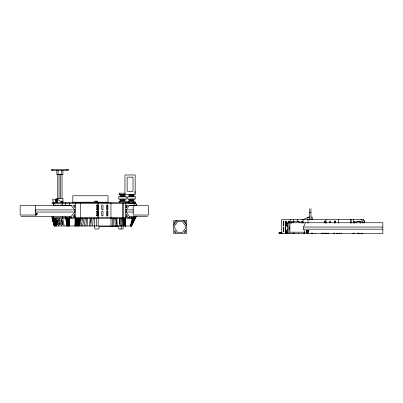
<?xml version="1.0" encoding="UTF-8"?>
<svg xmlns="http://www.w3.org/2000/svg" width="403" height="403" viewBox="0 0 403 403"><rect width="100%" height="100%" fill="white"/><g stroke="black" fill="none" stroke-linecap="round" stroke-linejoin="round"><path stroke-width="0.6" d="M53.141 202.628L53.141 200.482A0.645 0.645 0 0 1 52.496 199.838A0.645 0.645 0 0 1 53.141 199.193L55.287 199.193A0.645 0.645 0 0 1 55.931 199.838A0.645 0.645 0 0 1 55.287 200.482M53.785 205.676L53.785 203.238M55.287 202.628L55.287 199.193M56.974 199.208L56.974 198.679L56.974 202.286L56.974 198.377L62.974 198.336L62.974 202.628M125.535 218.26L125.509 225.987L125.071 218.26M98.181 225.987L98.267 202.628M125.56 225.987L125.766 202.628L133.277 203.485L132.758 202.628M96.312 225.987L96.554 218.26M74.968 225.987L75.336 202.628M94.463 225.987L94.851 218.26M54.919 218.26L56.501 225.987M119.782 225.987L119.394 220.562L119.676 218.26M92.64 225.987L93.174 218.26M90.851 225.987L91.526 218.26M75.049 225.987L75.814 218.26M75.426 225.987L76.278 218.26M75.794 225.987L76.741 218.26M89.385 225.987L90.413 220.582L91.345 218.26M76.157 225.987L77.19 218.26M85.753 225.987L86.831 218.26M76.505 225.987L77.628 218.26M76.847 225.987L78.051 218.26M84.172 225.987L85.381 218.26M77.18 225.987L78.464 218.26M82.665 225.987L83.99 218.26M77.497 225.987L78.862 218.26M77.804 225.987L79.245 218.26M81.24 225.987L82.68 218.26M78.101 225.987L79.613 218.26M133.67 217.398L130.532 225.987L132.053 218.26L134.597 216.29M79.895 225.987L81.446 218.26M78.383 225.987L79.96 218.26M78.917 225.987L80.514 218.26M78.691 225.987L80.298 218.26L80.298 202.628M285.47 223.605L285.823 223.605L286.276 225.166L287.566 227.312L287.566 228.919L286.276 231.065L285.823 232.622L285.47 232.622M305.368 222.748L303.58 227.04L303.58 229.186L304.99 232.193L304.492 233.483M130.522 225.987L133.267 217.398M326.596 233.483L326.697 233.176M130.673 225.987L133.982 217.398M130.809 225.987L134.275 217.398M130.93 225.987L134.547 217.398M131.046 225.987L134.793 217.398M131.146 225.987L135.02 217.398M131.237 225.987L135.217 217.398M131.318 225.987L135.388 217.398M131.383 225.987L135.524 217.398M131.428 225.987L135.635 217.398M52.032 216.371L52.073 218.26L54.203 225.987L131.479 225.987L135.71 217.398M131.479 225.987L135.756 217.398A14.946 14.946 0 0 0 136.269 216.31A14.921 14.891 -90 0 1 135.756 217.403M287.566 232.622L287.566 230.415L286.256 232.622L288.1 232.622M35.393 215.036L36.381 213.318L37.605 213.318L36.623 215.036L20.15 215.036L20.15 205.59L71.371 205.59M35.761 215.036L36.749 213.318M291.596 223.186L292.492 221.63M65.885 205.792L71.185 205.55L74.872 209.867L74.872 212.049L71.185 216.371M312.924 233.176L312.602 233.483L312.924 233.176L312.924 233.483M311.448 233.357L311.675 233.11L311.675 233.483M125.721 207.621L126.28 207.621L127.726 205.55L125.721 205.55M354.62 222.874L355.481 221.63L353.96 221.63M356.04 223.071L357.043 221.63M173.663 225.176L176.872 220.602M54.687 203.057L55.115 202.628M106.679 203.057L107.112 202.628M325.851 233.055L325.423 233.483L325.417 232.969M354.051 233.483L354.479 233.055M361.023 233.483L361.496 233.176M302.149 219.922L308.653 217.121L309.585 217.081M61.135 220.325A0.645 0.398 70.1 0 1 61.417 219.706A0.645 0.398 70.1 0 1 61.966 220.325L62.682 223.917A0.645 0.398 70.1 0 1 62.4 224.536A0.645 0.398 70.1 0 1 61.855 223.917L61.135 220.325L61.745 220.103A0.645 0.398 70.1 0 1 61.84 219.57M61.855 223.917L62.465 223.695A0.645 0.398 70.1 0 0 63.115 224.295M58.979 220.093L59.866 223.917A0.645 0.338 71.7 0 1 59.664 224.536A0.645 0.338 71.7 0 1 59.17 223.917L58.309 220.315L58.979 220.093A0.645 0.338 71.7 0 1 59.034 219.559M59.17 223.917L59.84 223.695A0.645 0.338 71.7 0 0 60.238 224.295M56.133 220.325A0.645 0.267 72.9 0 1 56.254 219.706A0.645 0.267 72.9 0 1 56.687 220.325L57.538 223.917A0.645 0.267 72.9 0 1 57.417 224.536A0.645 0.267 72.9 0 1 56.984 223.917L56.133 220.325L56.853 220.103A0.645 0.267 72.9 0 1 56.813 219.796M56.984 223.917L57.705 223.695L56.853 220.103M134.662 191.294L135.176 191.294M134.662 192.579L135.176 192.579M118.82 193.183L125.247 193.183M134.662 193.183L135.176 193.183M118.82 194.553L135.176 194.553L135.176 174.978L124.96 174.978L124.96 194.553M119.978 194.901L125.126 194.901M128.869 194.901L134.018 194.901M119.893 195.546L125.217 195.546M128.779 195.546L134.103 195.546M119.55 196.185L125.56 196.185M128.436 196.185L134.446 196.185M119.55 199.621L125.56 199.621M128.436 199.621L134.446 199.621M119.893 200.266L125.217 200.266M128.779 200.266L134.103 200.266M119.978 200.911L125.126 200.911M128.869 200.911L134.018 200.911M118.82 201.339L135.176 201.339M72.817 202.2L108.029 202.2M63.538 205.55L64.732 205.55M74.923 205.55L73.099 205.55L74.872 207.621L74.872 205.55M134.008 205.55L129.282 205.55L126.28 209.867L126.28 212.049L129.282 216.371M96.765 205.631L96.7 205.631A0.645 0.64 0 0 1 97.35 204.991A0.645 0.64 0 0 1 97.989 205.636L97.984 209.152A0.645 0.64 0 0 1 97.34 209.792A0.645 0.64 0 0 1 96.7 209.147L96.765 205.631A0.645 0.64 0 0 1 97.415 204.991A0.645 0.64 0 0 1 98.055 205.636L98.05 209.152A0.645 0.64 0 0 1 97.405 209.792L97.34 209.792M128.602 205.59L148.435 205.59L148.435 215.036L133.197 215.036L133.197 205.59M96.7 209.147L96.765 209.147A0.645 0.64 0 0 0 97.405 209.792M75.114 209.882L35.348 209.882L35.348 212.033L75.114 212.033M125.65 209.882L133.559 209.882M97.35 211.081L97.415 211.081A0.645 0.64 0 0 1 98.055 211.731L98.05 215.252A0.645 0.64 0 0 1 97.405 215.892A0.645 0.64 0 0 1 96.765 215.247L96.7 211.721A0.645 0.64 0 0 1 97.35 211.081A0.645 0.64 0 0 1 97.989 211.731L97.984 215.252A0.645 0.64 0 0 1 97.34 215.892A0.645 0.64 0 0 1 96.7 215.247L96.765 215.247M96.7 211.721L96.765 211.721A0.645 0.64 0 0 1 97.415 211.081M125.65 212.033L133.559 212.033M309.585 212.356L310.96 212.356M20.961 216.325L71.391 216.325M75.421 216.371L73.099 216.371L74.872 214.295L74.872 216.371M125.706 216.371L127.726 216.371L126.28 214.295L126.28 216.371M129.217 216.325L147.624 216.325M311.176 217.081L312.249 217.081L312.249 219.711L311.176 219.711M52.032 217.398L135.756 217.398M132.204 218.26L52.078 218.26L54.249 225.987M134.804 218.26L135.327 218.26M311.176 219.086L312.249 219.086M363.511 219.57A14.946 14.946 0 0 1 364.796 222.945A14.921 14.891 -90 0 0 363.511 219.57L281.516 219.57L281.556 232.45M297.59 221.524L299.041 221.524M357.003 221.524L359.541 221.524M176.146 221.63L174.695 221.63L174.695 223.705M184.06 221.63L185.516 221.63L185.516 223.705M292.528 221.63L291.298 221.63L291.298 223.186M299.157 221.63L293.792 221.63L293.359 222.37L293.359 219.57M302.683 221.63L300.86 221.63L301.923 222.874M356.907 221.63L361.768 221.63L362.765 223.066M285.571 222.874L285.571 221.68L286.442 221.68M324.46 222.884L324.526 221.715L324.526 222.884M324.46 221.715A0.645 0.64 0 0 1 325.105 221.076A0.645 0.64 0 0 1 325.745 221.721L325.81 221.721M288.513 222.945L288.513 221.776L289.304 221.776A0.645 0.413 90 0 1 289.576 221.111M288.1 223.605L286.256 223.605L287.566 225.816L287.566 223.605M288.865 227.04L289.48 227.04L289.48 229.186L288.865 229.186M303.58 227.04L382.85 227.04M303.58 229.186L382.85 229.186M306.461 230.692L308.073 230.692M306.461 231.765L308.073 231.765M290.412 232.193L304.99 232.193M306.451 232.193L308.824 232.193L308.824 230.476L306.673 230.476L306.673 232.193M306.285 232.284L308.053 232.284M281.853 232.45L279.793 232.45L279.793 233.483M281.994 232.622L278.901 232.622L278.901 233.483L382.85 233.483L382.85 222.748L285.47 222.748L285.47 233.483M336.102 233.377L340.142 233.377M66.671 217.398L67.165 217.575A0.851 0.801 90 0 1 67.457 218.033L67.487 218.26M66.833 217.398L67.14 217.464M357.265 233.151L360.151 233.483M57.836 199.621L62.586 202.628M361.033 219.57L362.357 220.678L363.597 222.945M133.272 203.485L135.322 205.701M358.771 233.055L359.199 233.483M334.44 233.055L334.868 233.483M131.01 216.97L131.443 217.398M98.095 203.057L97.662 202.628L97.662 201.127L94.66 201.127L94.66 202.628M53.312 202.628L53.74 203.057M298.94 221.63L300.049 222.924M115.46 218.26L116.467 220.567L117.585 225.987M183.34 220.602L186.544 225.176M359.864 221.63L360.771 223.071M359.738 221.63L360.645 223.071M362.413 233.125L362.629 233.483M135.196 202.628L135.756 203.485A14.946 14.946 0 0 1 136.698 205.701A14.921 14.891 -90 0 0 135.756 203.485L52.022 203.485L52.022 202.628L135.539 202.628L135.539 203.127M135.121 202.628L135.635 203.485M135.01 202.628L135.524 203.485M134.869 202.628L135.388 203.485M134.703 202.628L135.217 203.485M134.501 202.628L135.02 203.485M134.28 202.628L134.793 203.485M134.028 202.628L134.547 203.485M133.756 202.628L134.275 203.485M133.464 202.628L133.982 203.485M133.156 202.628L133.67 203.485M53.337 218.26L55.74 225.987M87.018 218.26L87.375 220.577L87.139 225.987M292.825 233.095L292.951 233.483M52.41 218.26L54.536 225.987M52.199 218.26L54.34 225.987M52.697 218.26L54.808 225.987M53.07 218.26L55.161 225.987M54.027 220.144L55.589 225.987M54.944 219.025L56.742 225.987M56.863 218.26L58.742 225.987M125.298 225.987L123.444 218.26L123.444 202.628M123.56 218.26L125.368 225.987L123.852 218.26M122.784 218.26L124.577 225.987M122.577 218.26L124.31 225.987M59.528 218.26L61.261 225.987M123.701 218.26L125.378 225.987L123.771 218.26M122.033 218.26L123.711 225.987M121.192 218.26L122.749 225.987M61.745 220.103L62.465 223.695M293.636 233.095L293.711 233.483M64.158 225.987L62.697 218.26L62.697 216.189M120.27 218.26L121.691 225.987M124.023 218.26L125.404 225.987L124.844 218.26M119.439 219.247L120.552 225.987M66.807 225.987L65.598 216.22M124.21 218.26L125.419 225.987L124.623 218.26M65.885 218.26L67.034 225.987M66.188 218.26L67.236 225.987M124.411 218.26L125.429 225.987M66.49 218.26L67.442 225.987M66.807 218.26L67.659 225.987M116.024 219.197L116.719 225.987M67.13 218.26L67.875 225.987M324.324 233.171L324.35 233.483M67.457 218.26L68.102 225.987M114.719 218.26L115.334 225.987M67.79 218.26L68.329 225.987M113.475 218.26L113.913 225.987M68.127 218.26L68.56 225.987M125.101 218.26L125.494 225.987L125.303 218.26M68.47 218.26L68.792 225.987M112.21 218.26L112.462 225.987M68.812 218.26L69.024 225.987M57.836 198.336L57.836 200.014M57.831 198.679L57.836 199.208M69.16 218.26L69.261 225.987M111.016 225.987L110.936 202.628M306.728 230.511L306.733 231.7M69.507 218.26L69.528 225.987M357.889 233.055L357.889 233.483M354.041 221.63L354.041 223.186M353.527 219.57L353.527 223.202M353.592 233.055L353.592 233.483M351.204 219.57L351.204 223.202M350.338 219.57L350.338 223.202M341.598 232.969L341.598 233.483M339.618 232.969L339.618 233.483M338.696 219.57L338.696 223.202M336.54 232.969L336.54 233.483M335.684 222.899L335.684 221.715A0.645 0.645 0 0 0 335.044 221.071A0.645 0.645 0 0 0 334.399 221.715L334.399 222.899M334.953 220.799L334.953 223.252M334.561 232.969L334.561 233.483M333.553 233.055L333.553 233.483M330.747 222.889L330.747 221.715A0.645 0.645 0 0 0 330.102 221.071A0.645 0.645 0 0 0 329.463 221.715L329.463 222.889M328.45 232.969L328.45 233.483M327.75 232.969L327.75 233.483M326.027 219.57L326.027 223.202M325.745 221.721L325.81 222.894M325.337 220.799L325.337 223.252M324.969 233.055L324.969 233.483M323.317 232.969L323.317 233.483M322.622 232.969L322.622 233.483M321.584 232.969L321.584 233.483M315.453 233.11L315.453 233.483M312.275 232.969L312.275 233.483M311.595 233.186L311.595 233.483M311.161 232.969L311.161 233.483M310.96 208.623L310.96 219.892M309.585 208.623L309.585 219.983M308.053 219.57L308.053 223.202M307.952 232.969L307.952 233.483M307.696 219.559L307.696 218.366A1.29 1.29 0 0 1 308.985 217.081M307.096 232.969L307.096 233.483M303.686 232.969L303.686 233.483M303.096 219.57L303.101 223.202M302.633 221.63L302.633 223.186M298.492 233.11L298.492 233.483M297.268 219.57L297.268 221.63M294.386 232.969L294.386 233.483M293.525 232.969L293.525 233.483M290.452 219.57L290.452 223.202M289.933 222.748L289.933 233.483M289.304 222.945L289.339 221.665A0.645 0.413 90 0 0 288.891 221.076A0.645 0.413 90 0 0 288.513 221.776M288.865 222.748L288.865 233.483M287.228 222.748L287.228 223.605M287.228 225.448L287.228 226.944M287.228 229.287L287.228 230.783M287.228 232.622L287.228 233.483M286.276 225.166L286.271 221.68A0.645 0.348 -90 0 0 285.923 221.04A0.645 0.348 -90 0 0 285.571 221.68M286.276 231.065L286.276 233.483M285.672 222.748L285.672 223.605M285.672 232.622L285.672 233.483M285.526 223.605L285.526 232.622M282.453 233.055L282.453 233.483M281.511 233.055L281.561 233.483M281.284 232.45L281.284 233.483M280.614 233.055L280.614 233.483M134.038 219.811L134.038 220.849M131.675 217.398L131.675 218.577M128.799 201.339L128.799 202.628M126.28 205.55L126.28 207.621M123.086 225.987L123.086 228.99L118.794 228.99L118.794 226.501L99.042 226.501L99.042 228.99L94.75 228.99L94.75 225.987M122.577 203.485L122.577 217.398M121.157 225.987L121.157 228.99M119.913 193.183L119.913 194.553M119.913 201.339L119.913 202.628M119.605 221.937L119.605 223.166M116.976 218.26L116.976 223.161M108.029 202.628L108.029 195.757L72.817 195.757L72.817 202.628M107.198 204.714L107.198 216.371M106.74 202.2L106.74 202.628M99.44 202.2L99.44 202.628M97.576 204.714L97.576 216.371M96.806 202.628L96.806 201.767L95.516 201.767L95.516 202.628M89.98 218.26L89.98 223.03M81.406 202.2L81.406 202.628M74.107 202.2L74.107 202.628M71.185 217.398L71.185 218.26M69.497 202.628L69.507 205.55M69.507 216.371L69.507 217.398M66.958 169.517L66.958 170.378M66.032 217.398L66.032 218.26M65.588 202.628L65.598 205.726M62.918 170.378L62.918 174.67L56.823 174.67L56.823 170.378M62.697 205.908L62.687 202.628M62.455 202.628L62.455 201.127L61.165 201.127L61.165 202.628M62.017 174.141L62.017 198.291M61.634 170.378L61.634 174.67M60.697 174.141L60.697 198.291M59.05 174.141L59.05 198.291M58.113 170.378L58.113 174.67M57.725 174.141L57.725 198.291M56.979 199.621L56.979 202.628M55.775 221.156L55.775 222.894M54.838 218.26L54.838 222.894M53.795 203.485L53.795 205.938M53.518 202.628L53.518 203.485M53.528 216.371L53.528 218.26M52.788 169.517L52.788 170.378M35.464 205.59L35.464 215.036M131.836 218.26A0.892 0.887 90 0 1 132.688 217.398M128.32 217.398A0.856 0.851 -90 0 1 129.056 217.827M67.644 218.26A0.846 0.801 90 0 0 67.472 217.731L67.402 217.65A0.851 0.791 90 0 0 67.15 217.469M69.764 218.26A0.871 0.871 0 0 1 70.313 217.469M131.726 218.26A0.892 0.887 90 0 1 132.577 217.398M128.431 217.398A0.856 0.851 -90 0 1 129.282 218.26M69.608 218.26A0.871 0.871 0 0 1 70.485 217.403M57.82 224.008A0.645 0.267 72.9 0 1 57.705 223.695M58.309 220.315A0.645 0.338 71.7 0 1 58.521 219.706A0.645 0.338 71.7 0 1 59.009 220.335M353.451 233.055A0.856 0.856 0 0 1 352.706 233.483M55.468 205.58A0.645 0.277 90 0 1 55.745 204.936A0.645 0.277 90 0 1 56.022 205.58M61.815 205.031A0.645 0.413 90 0 0 61.543 205.691L60.752 205.691A0.645 0.413 90 0 1 61.13 204.996A0.645 0.413 90 0 1 61.578 205.58M57.815 205.601A0.645 0.348 -90 0 1 58.163 204.956A0.645 0.348 -90 0 1 58.511 205.601M308.023 232.259A0.856 0.705 0 0 0 308.053 232.078L308.053 230.597A0.856 0.705 0 0 0 307.937 230.244M54.304 224.456L52.949 219.706L54.304 224.456M177.723 221.63L174.695 225.952L174.695 228.133L177.723 232.45L182.488 232.45L185.516 228.133L185.516 225.952L182.488 221.63L177.723 221.63M185.516 230.375L184.06 232.45L185.516 232.45L185.516 230.375M107.45 209.797L107.117 209.797A0.645 0.645 0 0 1 106.639 209.177L106.639 205.636A0.645 0.645 0 0 1 107.284 204.991A0.645 0.645 0 0 1 107.928 205.636L107.928 209.177A0.645 0.645 0 0 1 107.45 209.797M68.46 169.517L51.282 169.517L51.282 170.378L68.46 170.378L68.46 169.517M132.174 177.124L128.008 177.124A0.856 0.856 0 0 0 127.147 177.98L127.147 190.69A0.856 0.856 0 0 0 128.008 191.551L132.174 191.551A0.856 0.856 0 0 0 133.03 190.69L133.03 177.98A0.856 0.856 0 0 0 132.174 177.124M126.416 196.83L118.689 196.83L118.689 198.976L126.416 198.976L126.416 196.83M135.307 196.83L127.58 196.83L127.58 198.976L135.307 198.976L135.307 196.83M186.544 220.602L173.663 220.602L173.663 233.483L186.544 233.483L186.544 220.602M176.146 232.45L174.695 232.45L174.695 230.375L176.146 232.45M283.783 225.252L283.783 221.665A0.645 0.277 90 0 0 283.505 221.02A0.645 0.277 90 0 0 283.228 221.665L283.228 225.252A0.645 0.277 90 0 0 283.505 225.897A0.645 0.277 90 0 0 283.783 225.252M283.783 231.282L283.783 227.831A0.645 0.277 90 0 0 283.505 227.186A0.645 0.277 90 0 0 283.228 227.831L283.228 231.282A0.645 0.277 90 0 0 283.505 231.927A0.645 0.277 90 0 0 283.783 231.282M107.928 215.247L107.928 211.731A0.645 0.645 0 0 0 107.284 211.086A0.645 0.645 0 0 0 106.639 211.731L106.639 215.247A0.645 0.645 0 0 0 107.284 215.892A0.645 0.645 0 0 0 107.928 215.247M102.987 209.152L102.987 205.636A0.645 0.645 0 0 0 102.347 204.991A0.645 0.645 0 0 0 101.702 205.636L101.702 209.152A0.645 0.645 0 0 0 102.347 209.797A0.645 0.645 0 0 0 102.987 209.152M102.987 215.247L102.987 211.731A0.645 0.645 0 0 0 102.347 211.086A0.645 0.645 0 0 0 101.702 211.731L101.702 215.247A0.645 0.645 0 0 0 102.347 215.892A0.645 0.645 0 0 0 102.987 215.247"/></g></svg>
